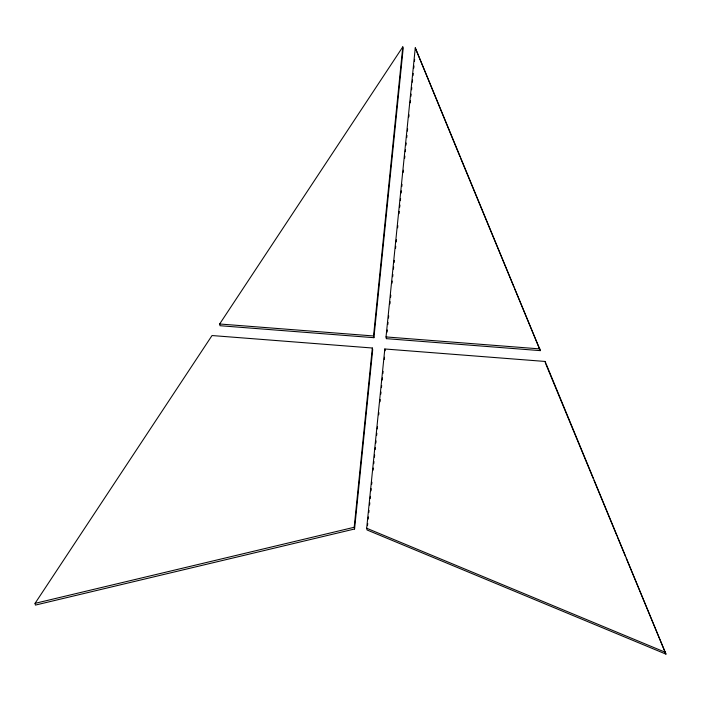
<?xml version="1.0" encoding="UTF-8"?>
<svg xmlns="http://www.w3.org/2000/svg" width="701" height="701" viewBox="0 0 701 701"><rect width="100%" height="100%" fill="white"/><g stroke="black" fill="none" stroke-linecap="round" stroke-linejoin="round"><path stroke-width="1.05" d="M354.566 529.001L354.198 527.275L372.327 348.011L212.026 335.542L35.05 603.359L35.418 605.086L354.566 529.001L372.695 349.738L372.327 348.011M373.913 337.689L373.545 335.963L402.786 46.879L219.658 323.993L220.026 325.72L373.913 337.689L403.154 48.606L402.786 46.879M366.684 528.247L384.814 348.984L545.115 361.453L665.95 654.121L367.052 529.974L366.684 528.247L665.582 652.394M386.032 336.936L415.272 47.852L540.296 350.631L386.409 338.662L386.032 336.936L539.919 348.905M367.499 525.627L367.718 523.454M368.156 519.108L368.375 516.935M368.814 512.589L369.033 510.416M369.585 504.983L369.804 502.81M370.242 498.464L370.461 496.29M371.013 490.858L371.232 488.693M371.67 484.347L371.889 482.174M373.098 470.222L373.318 468.049M373.756 463.703L373.975 461.53M374.422 457.183L374.641 455.01M375.184 449.578L375.403 447.404M375.85 443.058L376.069 440.885M376.612 435.452L376.831 433.279M377.278 428.933L377.497 426.76M378.706 414.808L378.926 412.635M380.021 401.769L380.24 399.596M380.792 394.164L381.011 391.99M381.449 387.644L381.668 385.471M382.22 380.047L382.439 377.874M382.877 373.528L383.096 371.355M384.306 359.403L384.525 357.23M386.409 338.662L386.628 336.489M387.066 332.143L387.285 329.961M387.837 324.528L388.056 322.355M388.494 318.009L388.713 315.836M389.922 303.884L390.142 301.71M390.58 297.364L390.799 295.191M392.008 283.23L392.227 281.057M392.674 276.711L392.893 274.538M393.436 269.105L393.664 266.932M394.102 262.586L394.321 260.413M395.53 248.452L395.75 246.279M396.188 241.933L396.407 239.76M397.616 227.807L397.835 225.634M399.044 213.682L399.263 211.5M399.701 207.154L399.929 204.981M400.367 200.635L400.586 198.462M401.138 193.029L401.358 190.856M401.796 186.51L402.015 184.337M403.224 172.376L403.443 170.203M404.652 158.251L404.871 156.078M405.309 151.731L405.529 149.558M405.967 145.212L406.194 143.039M406.738 137.606L406.957 135.433M407.404 131.078L407.623 128.905M408.832 116.953L409.051 114.78M410.26 102.828L410.479 100.655M410.917 96.309L411.136 94.136M411.575 89.781L411.794 87.607M412.346 82.175L412.565 80.002M413.003 75.655L413.222 73.482M413.774 68.05L413.993 65.876M414.431 61.53L414.65 59.357M35.05 603.359L354.198 527.275M219.658 323.993L373.545 335.963M459.979 156.656L415.272 47.852M460.82 158.68L513.938 286.981M514.779 289.005L540.296 350.631M545.904 364.187L593.169 478.345M594.01 480.36L617.011 535.923M617.853 537.947L625.38 556.13M626.212 558.154L665.95 654.121M545.115 361.453L545.483 363.179M384.814 348.984L385.191 350.71"/></g></svg>
